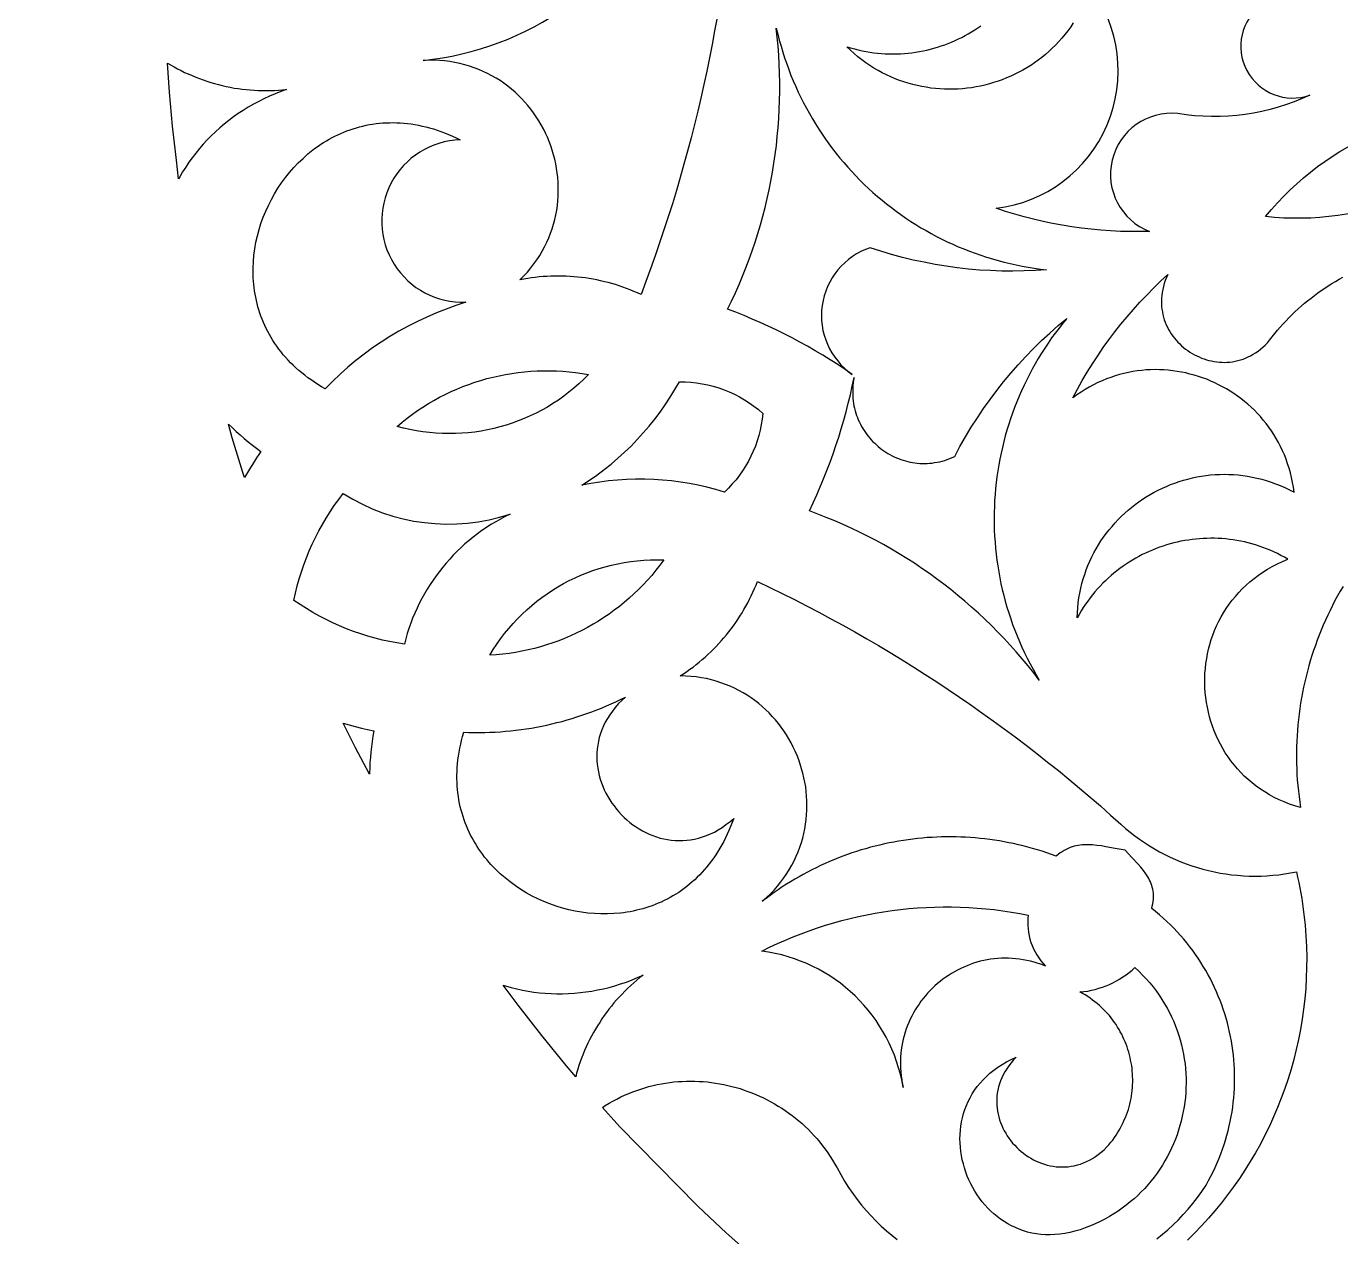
# Model space of a CAD drawing. Extents: x -1903 to -234, y -575 to 545.
# Drawn here: x -1504.9 to -1390.8, y -125.8 to -20.7 of the extents above; entities that cross this region are included whole.
import ezdxf

# ---------------------------------------------------------------- set-up
doc = ezdxf.new("R2010")
doc.units = 0
doc.layers.add('LAYER_1', color=18, linetype='CONTINUOUS')

msp = doc.modelspace()

# ---------------------------------------------------------------- linework, layer by layer
at = {"layer": 'LAYER_1'}
for points in [[(-1342.91, 545.22, 0.414214), (-1902.91, -14.78, 0.414214), (-1342.91, -574.78, 0.414214), (-782.91, -14.78, 0.414214)], [(-1439.66, -21.38), (-1439.53, -21.9), (-1439.38, -22.42), (-1439.23, -22.94), (-1439.07, -23.45), (-1438.89, -23.96), (-1438.71, -24.46), (-1438.52, -24.96), (-1438.32, -25.45), (-1438.11, -25.93), (-1437.89, -26.41), (-1437.66, -26.89), (-1437.42, -27.36), (-1437.18, -27.82), (-1436.92, -28.28), (-1436.66, -28.74), (-1436.39, -29.18), (-1436.11, -29.63), (-1435.82, -30.06), (-1435.53, -30.49), (-1435.22, -30.91), (-1434.91, -31.33), (-1434.59, -31.74), (-1434.27, -32.15), (-1433.93, -32.54), (-1433.59, -32.93), (-1433.24, -33.32), (-1432.89, -33.69), (-1432.53, -34.06), (-1432.16, -34.43), (-1431.78, -34.78), (-1431.4, -35.13), (-1431.01, -35.47), (-1430.61, -35.8), (-1430.21, -36.13), (-1429.8, -36.45), (-1429.39, -36.76), (-1428.97, -37.06), (-1428.54, -37.35), (-1428.11, -37.64), (-1427.67, -37.92), (-1427.23, -38.19), (-1426.78, -38.45), (-1426.33, -38.7), (-1425.87, -38.95), (-1425.41, -39.18), (-1424.94, -39.41), (-1424.46, -39.63), (-1423.99, -39.84), (-1423.5, -40.04), (-1423.02, -40.23), (-1422.52, -40.41), (-1422.03, -40.59), (-1421.53, -40.75), (-1421.02, -40.9), (-1420.52, -41.05), (-1420, -41.18), (-1419.49, -41.31), (-1418.97, -41.42), (-1418.45, -41.53), (-1417.92, -41.62), (-1417.39, -41.71), (-1416.86, -41.78), (-1416.32, -41.84), (-1417.29, -41.91), (-1418.27, -41.95), (-1419.24, -41.97), (-1420.21, -41.96), (-1421.18, -41.92), (-1422.15, -41.87), (-1423.11, -41.78), (-1424.08, -41.67), (-1425.04, -41.54), (-1426, -41.39), (-1426.95, -41.2), (-1427.9, -41), (-1428.84, -40.77), (-1429.78, -40.51), (-1430.71, -40.24), (-1431.64, -39.93, 0.61665), (-1433.19, -50.94, 0.063158), (-1444.02, -45.27, 0.145764), (-1439.79, -20.85)], [(-1397.31, -37.23, -0.255743), (-1375.19, -28.12, -0.255743)], [(-1472.75, -29.07), (-1472.44, -29.09), (-1472.13, -29.11), (-1471.82, -29.14), (-1471.51, -29.18), (-1471.19, -29.23), (-1470.87, -29.29), (-1470.55, -29.36), (-1470.23, -29.43), (-1469.9, -29.52), (-1469.57, -29.61), (-1469.25, -29.72), (-1468.92, -29.83), (-1468.59, -29.96), (-1468.25, -30.09), (-1467.92, -30.24), (-1467.58, -30.39), (-1467.25, -30.56, 1), (-1466.74, -44.67, 0.128453), (-1478.97, -52.19), (-1479.29, -52), (-1479.6, -51.81), (-1479.9, -51.62), (-1480.19, -51.42), (-1480.47, -51.22), (-1480.74, -51.01), (-1481, -50.8), (-1481.26, -50.59), (-1481.5, -50.37), (-1481.74, -50.14), (-1481.97, -49.92), (-1482.19, -49.69), (-1482.4, -49.45), (-1482.61, -49.22), (-1482.8, -48.98), (-1482.99, -48.73), (-1483.17, -48.49), (-1483.34, -48.24), (-1483.51, -47.98), (-1483.66, -47.73), (-1483.81, -47.47), (-1483.95, -47.21), (-1484.08, -46.95), (-1484.21, -46.69), (-1484.33, -46.42), (-1484.44, -46.15), (-1484.54, -45.88), (-1484.63, -45.61), (-1484.72, -45.34), (-1484.8, -45.07), (-1484.88, -44.79), (-1484.94, -44.51), (-1485, -44.24), (-1485.05, -43.96), (-1485.1, -43.68), (-1485.14, -43.4), (-1485.17, -43.12), (-1485.19, -42.83), (-1485.21, -42.55), (-1485.22, -42.27), (-1485.22, -41.99), (-1485.22, -41.71), (-1485.2, -41.14), (-1485.15, -40.58), (-1485.07, -40.02), (-1484.98, -39.46), (-1484.85, -38.91), (-1484.71, -38.36), (-1484.54, -37.82), (-1484.35, -37.29), (-1484.13, -36.76), (-1483.9, -36.25), (-1483.64, -35.74), (-1483.36, -35.25), (-1483.07, -34.76), (-1482.75, -34.29), (-1482.41, -33.84), (-1482.06, -33.39), (-1481.69, -32.97), (-1481.3, -32.56), (-1480.89, -32.17), (-1480.47, -31.79), (-1480.03, -31.44), (-1479.8, -31.27), (-1479.57, -31.11), (-1479.34, -30.95), (-1479.1, -30.8), (-1478.86, -30.65), (-1478.62, -30.51), (-1478.37, -30.37), (-1478.12, -30.24), (-1477.86, -30.12), (-1477.6, -30), (-1477.34, -29.89), (-1477.08, -29.78), (-1476.81, -29.69), (-1476.54, -29.6), (-1476.26, -29.51), (-1475.98, -29.43), (-1475.7, -29.36), (-1475.42, -29.3), (-1475.13, -29.24), (-1474.85, -29.19), (-1474.55, -29.15), (-1474.26, -29.12), (-1473.96, -29.09), (-1473.66, -29.08), (-1473.36, -29.07), (-1473.06, -29.06)], [(-1472.72, -55.45, -0.228229), (-1456.1, -50.95, -0.276488)], [(-1448.2, -51.57, -0.186674), (-1440.97, -54.32), (-1441.03, -54.81), (-1441.1, -55.29), (-1441.2, -55.77), (-1441.31, -56.24), (-1441.45, -56.7), (-1441.61, -57.16), (-1441.79, -57.61), (-1442, -58.04), (-1442.22, -58.47), (-1442.46, -58.89), (-1442.72, -59.3), (-1443, -59.7), (-1443.29, -60.08), (-1443.61, -60.45), (-1443.94, -60.81), (-1444.29, -61.15), (-1445.05, -60.93), (-1445.81, -60.73), (-1446.57, -60.56), (-1447.34, -60.41), (-1448.11, -60.29), (-1448.89, -60.19), (-1449.66, -60.12), (-1450.44, -60.07), (-1451.22, -60.04), (-1452.01, -60.04), (-1452.79, -60.07), (-1453.57, -60.11), (-1454.35, -60.19), (-1455.12, -60.29), (-1455.9, -60.41), (-1456.67, -60.55, 0.126855)], [(-1487.03, -55.56), (-1486.7, -55.88), (-1486.35, -56.18), (-1486, -56.49), (-1485.65, -56.78), (-1485.29, -57.07), (-1484.92, -57.35), (-1484.55, -57.62, 0.018216), (-1485.97, -59.9), (-1486.12, -59.46), (-1487.03, -56.44), (-1487.36, -55.25)], [(-1477.4, -61.29, 0.224974), (-1462.9, -63.06), (-1463.33, -63.28), (-1463.75, -63.5), (-1464.16, -63.73), (-1464.57, -63.98), (-1464.97, -64.24), (-1465.35, -64.5), (-1465.73, -64.78), (-1466.11, -65.06), (-1466.47, -65.36), (-1466.83, -65.66), (-1467.17, -65.98), (-1467.51, -66.3), (-1467.84, -66.63), (-1468.15, -66.98), (-1468.46, -67.33), (-1468.76, -67.68), (-1469.05, -68.05), (-1469.33, -68.42), (-1469.6, -68.8), (-1469.86, -69.19), (-1470.11, -69.59), (-1470.34, -69.99), (-1470.57, -70.4), (-1470.79, -70.82), (-1470.99, -71.24), (-1471.18, -71.67), (-1471.37, -72.1), (-1471.53, -72.55), (-1471.69, -72.99), (-1471.84, -73.44), (-1471.97, -73.9), (-1472.09, -74.36), (-1472.73, -74.26), (-1473.37, -74.14), (-1474, -74.01), (-1474.63, -73.85), (-1475.26, -73.67), (-1475.88, -73.48), (-1476.5, -73.26), (-1477.11, -73.03), (-1477.71, -72.78), (-1478.3, -72.51), (-1478.89, -72.23), (-1479.47, -71.93), (-1480.04, -71.61), (-1480.59, -71.28), (-1481.14, -70.93), (-1481.68, -70.57, -0.118726)]]:
    msp.add_lwpolyline(points, format="xyb", close=True, dxfattribs=at)
for points in [[(-1443.37, -6.94, -0.074077), (-1451.54, -43.99), (-1451.85, -43.85), (-1452.16, -43.72), (-1452.47, -43.59), (-1452.79, -43.47), (-1453.11, -43.35), (-1453.43, -43.25), (-1453.75, -43.14), (-1454.07, -43.05), (-1454.39, -42.96), (-1454.72, -42.88), (-1455.05, -42.8), (-1455.37, -42.73), (-1455.7, -42.67), (-1456.03, -42.61), (-1456.36, -42.56), (-1456.7, -42.52), (-1457.03, -42.48), (-1457.36, -42.45), (-1457.7, -42.43), (-1458.03, -42.41), (-1458.37, -42.4), (-1458.7, -42.39), (-1459.04, -42.4), (-1459.37, -42.41), (-1459.71, -42.42), (-1460.05, -42.44), (-1460.38, -42.47), (-1460.72, -42.51), (-1461.05, -42.55), (-1461.38, -42.6), (-1461.72, -42.65), (-1462.05, -42.72), (-1461.72, -42.38), (-1461.41, -42.04), (-1461.11, -41.69), (-1460.84, -41.33), (-1460.58, -40.97), (-1460.34, -40.6), (-1460.12, -40.22), (-1459.91, -39.84), (-1459.72, -39.46), (-1459.55, -39.07), (-1459.39, -38.68), (-1459.26, -38.29), (-1459.13, -37.89), (-1459.03, -37.49), (-1458.94, -37.08), (-1458.86, -36.68), (-1458.8, -36.27), (-1458.76, -35.87), (-1458.73, -35.46), (-1458.72, -35.06), (-1458.72, -34.65), (-1458.73, -34.24), (-1458.77, -33.84), (-1458.81, -33.44), (-1458.87, -33.04), (-1458.94, -32.64), (-1459.03, -32.25), (-1459.13, -31.86), (-1459.25, -31.47), (-1459.38, -31.09), (-1459.52, -30.71), (-1459.67, -30.34), (-1459.84, -29.97), (-1460.02, -29.61), (-1460.21, -29.25), (-1460.42, -28.91), (-1460.64, -28.57), (-1460.87, -28.23), (-1461.11, -27.91), (-1461.36, -27.59), (-1461.62, -27.28), (-1461.9, -26.99), (-1462.18, -26.7), (-1462.48, -26.42), (-1462.79, -26.15), (-1463.11, -25.9), (-1463.44, -25.65), (-1463.78, -25.42), (-1464.13, -25.2), (-1464.49, -24.99), (-1464.86, -24.8), (-1465.24, -24.62), (-1465.62, -24.45), (-1466.02, -24.3), (-1466.43, -24.16), (-1466.84, -24.04), (-1467.27, -23.93), (-1467.7, -23.84), (-1468.14, -23.77), (-1468.59, -23.71), (-1469.05, -23.68), (-1469.51, -23.65), (-1469.99, -23.65), (-1470.47, -23.67, 0.260478), (-1449.33, -8.83)], [(-1397.63, -18.81, 0.862472), (-1393.45, -26.67, -0.153049), (-1404.93, -28.28, 0.87466), (-1407.37, -38.52, -0.089383), (-1420.71, -36.51, 0.578149), (-1412.53, -17.3)]]:
    msp.add_lwpolyline(points, format="xyb", dxfattribs=at)
for points in [[(-1414, -20.41), (-1414.23, -20.75), (-1414.48, -21.09), (-1414.73, -21.41), (-1414.99, -21.73), (-1415.26, -22.03), (-1415.54, -22.33), (-1415.83, -22.61), (-1416.12, -22.89), (-1416.42, -23.15), (-1416.73, -23.4), (-1417.05, -23.64), (-1417.37, -23.88), (-1417.7, -24.1), (-1418.04, -24.31), (-1418.38, -24.51), (-1418.73, -24.69), (-1419.08, -24.87), (-1419.44, -25.04), (-1419.8, -25.19), (-1420.17, -25.34), (-1420.54, -25.47), (-1420.92, -25.59), (-1421.29, -25.7), (-1421.67, -25.8), (-1422.06, -25.89), (-1422.44, -25.96), (-1422.83, -26.03), (-1423.22, -26.08), (-1423.61, -26.12), (-1424.01, -26.15), (-1424.4, -26.16), (-1424.8, -26.17), (-1425.19, -26.16), (-1425.59, -26.14), (-1425.98, -26.11), (-1426.38, -26.06), (-1426.77, -26), (-1427.16, -25.93), (-1427.55, -25.85), (-1427.94, -25.76), (-1428.33, -25.65), (-1428.71, -25.53), (-1429.09, -25.4), (-1429.47, -25.25), (-1429.85, -25.09), (-1430.22, -24.92), (-1430.59, -24.74), (-1430.95, -24.54), (-1431.31, -24.33), (-1431.67, -24.1), (-1432.01, -23.86), (-1432.36, -23.61), (-1432.7, -23.35), (-1433.03, -23.07), (-1433.35, -22.78), (-1433.67, -22.47), (-1433.34, -22.57), (-1433, -22.66), (-1432.67, -22.75), (-1432.33, -22.82), (-1432, -22.88), (-1431.66, -22.94), (-1431.33, -22.99), (-1430.99, -23.03), (-1430.66, -23.05), (-1430.33, -23.08), (-1429.99, -23.09), (-1429.66, -23.09), (-1429.33, -23.09), (-1429, -23.08), (-1428.67, -23.05), (-1428.34, -23.03), (-1428.02, -22.99), (-1427.69, -22.94), (-1427.37, -22.89), (-1427.05, -22.83), (-1426.73, -22.76), (-1426.41, -22.68), (-1426.1, -22.6), (-1425.79, -22.51), (-1425.48, -22.41), (-1425.17, -22.3), (-1424.87, -22.19), (-1424.57, -22.07), (-1424.27, -21.94), (-1423.98, -21.8), (-1423.69, -21.66), (-1423.4, -21.51), (-1423.12, -21.35), (-1422.84, -21.19), (-1422.56, -21.02), (-1422.29, -20.84), (-1422.03, -20.66)], [(-1390.58, -69.35), (-1390.82, -69.76), (-1391.05, -70.17), (-1391.28, -70.58), (-1391.49, -71), (-1391.7, -71.43), (-1391.91, -71.85), (-1392.1, -72.28), (-1392.29, -72.71), (-1392.48, -73.15), (-1392.65, -73.58), (-1392.82, -74.02), (-1392.98, -74.47), (-1393.13, -74.91), (-1393.28, -75.36), (-1393.42, -75.81), (-1393.55, -76.26), (-1393.67, -76.72), (-1393.79, -77.18), (-1393.9, -77.63), (-1394, -78.1), (-1394.09, -78.56), (-1394.18, -79.02), (-1394.26, -79.49), (-1394.33, -79.96), (-1394.39, -80.43), (-1394.45, -80.9), (-1394.5, -81.37), (-1394.54, -81.85), (-1394.57, -82.32), (-1394.6, -82.8), (-1394.61, -83.27), (-1394.62, -83.75), (-1394.62, -84.23), (-1394.62, -84.71), (-1394.6, -85.19), (-1394.58, -85.67), (-1394.55, -86.15), (-1394.51, -86.63), (-1394.46, -87.12), (-1394.4, -87.6), (-1394.34, -88.08), (-1394.27, -88.56), (-1394.75, -88.41), (-1395.23, -88.25), (-1395.68, -88.07), (-1396.13, -87.88), (-1396.55, -87.67), (-1396.97, -87.44), (-1397.37, -87.2), (-1397.75, -86.95), (-1398.12, -86.69), (-1398.48, -86.41), (-1398.82, -86.12), (-1399.15, -85.82), (-1399.46, -85.51), (-1399.75, -85.18), (-1400.04, -84.85), (-1400.31, -84.51), (-1400.56, -84.16), (-1400.8, -83.8), (-1401.02, -83.43), (-1401.23, -83.06), (-1401.42, -82.67), (-1401.6, -82.29), (-1401.77, -81.89), (-1401.92, -81.49), (-1402.05, -81.09), (-1402.17, -80.68), (-1402.27, -80.27), (-1402.36, -79.85), (-1402.44, -79.43), (-1402.5, -79.01), (-1402.54, -78.59), (-1402.57, -78.17), (-1402.58, -77.74), (-1402.58, -77.32), (-1402.57, -76.89), (-1402.53, -76.47), (-1402.49, -76.05), (-1402.42, -75.62), (-1402.35, -75.21), (-1402.25, -74.79), (-1402.15, -74.38), (-1402.02, -73.97), (-1401.88, -73.57), (-1401.73, -73.17), (-1401.56, -72.77), (-1401.37, -72.38), (-1401.17, -72), (-1400.96, -71.63), (-1400.72, -71.26), (-1400.48, -70.9), (-1400.21, -70.55), (-1399.93, -70.21), (-1399.64, -69.87), (-1399.33, -69.55), (-1399, -69.24), (-1398.66, -68.94), (-1398.3, -68.65), (-1397.93, -68.37), (-1397.54, -68.11), (-1397.14, -67.85), (-1396.72, -67.62), (-1396.28, -67.39), (-1395.83, -67.18), (-1395.36, -66.99), (-1395.66, -66.81), (-1395.97, -66.65), (-1396.28, -66.49), (-1396.59, -66.35), (-1396.9, -66.21), (-1397.22, -66.08), (-1397.53, -65.96), (-1397.85, -65.85), (-1398.17, -65.75), (-1398.49, -65.65), (-1398.81, -65.57), (-1399.14, -65.49), (-1399.46, -65.42), (-1399.79, -65.36), (-1400.11, -65.31), (-1400.44, -65.27), (-1400.77, -65.23), (-1401.09, -65.2), (-1401.42, -65.18), (-1401.74, -65.17), (-1402.07, -65.17), (-1402.4, -65.18), (-1402.72, -65.19), (-1403.05, -65.21), (-1403.37, -65.24), (-1403.69, -65.27), (-1404.01, -65.32), (-1404.33, -65.37), (-1404.65, -65.43), (-1404.97, -65.5), (-1405.28, -65.57), (-1405.59, -65.66), (-1405.9, -65.75), (-1406.21, -65.85), (-1406.52, -65.95), (-1406.82, -66.06), (-1407.12, -66.19), (-1407.42, -66.31), (-1407.72, -66.45), (-1408.01, -66.59), (-1408.3, -66.74), (-1408.58, -66.9), (-1408.86, -67.06), (-1409.14, -67.23), (-1409.41, -67.41), (-1409.68, -67.6), (-1409.95, -67.79), (-1410.21, -67.99), (-1410.47, -68.19), (-1410.72, -68.4), (-1410.96, -68.62), (-1411.21, -68.85), (-1411.44, -69.08), (-1411.68, -69.32), (-1411.9, -69.57), (-1412.12, -69.82), (-1412.34, -70.08), (-1412.55, -70.35), (-1412.75, -70.62), (-1412.95, -70.9), (-1413.14, -71.19), (-1413.32, -71.48), (-1413.5, -71.78), (-1413.67, -72.08), (-1413.65, -71.64), (-1413.62, -71.2), (-1413.57, -70.77), (-1413.51, -70.34), (-1413.44, -69.93), (-1413.35, -69.51), (-1413.25, -69.1), (-1413.14, -68.7), (-1413.01, -68.31), (-1412.88, -67.92), (-1412.73, -67.54), (-1412.57, -67.16), (-1412.39, -66.79), (-1412.21, -66.43), (-1412.02, -66.08), (-1411.81, -65.74), (-1411.6, -65.4), (-1411.37, -65.07), (-1411.14, -64.75), (-1410.89, -64.43), (-1410.64, -64.13), (-1410.38, -63.83), (-1410.1, -63.54), (-1409.82, -63.26), (-1409.54, -62.99), (-1409.24, -62.73), (-1408.94, -62.48), (-1408.63, -62.24), (-1408.31, -62), (-1407.99, -61.78), (-1407.66, -61.57), (-1407.32, -61.36), (-1406.98, -61.17), (-1406.63, -60.99), (-1406.27, -60.82), (-1405.91, -60.66), (-1405.55, -60.5), (-1405.18, -60.37), (-1404.81, -60.24), (-1404.43, -60.12), (-1404.05, -60.02), (-1403.66, -59.92), (-1403.27, -59.84), (-1402.88, -59.77), (-1402.49, -59.72), (-1402.09, -59.67), (-1401.69, -59.64), (-1401.29, -59.62), (-1400.89, -59.61), (-1400.49, -59.62), (-1400.08, -59.64), (-1399.68, -59.67), (-1399.27, -59.72), (-1398.86, -59.78), (-1398.46, -59.85), (-1398.05, -59.94), (-1397.64, -60.04), (-1397.24, -60.16), (-1396.83, -60.29), (-1396.43, -60.43), (-1396.03, -60.59), (-1395.63, -60.76), (-1395.23, -60.95), (-1394.83, -61.16), (-1394.89, -60.73), (-1394.97, -60.31), (-1395.05, -59.89), (-1395.15, -59.49), (-1395.26, -59.09), (-1395.39, -58.69), (-1395.52, -58.31), (-1395.67, -57.93), (-1395.83, -57.56), (-1396, -57.2), (-1396.19, -56.84), (-1396.38, -56.5), (-1396.58, -56.16), (-1396.8, -55.83), (-1397.02, -55.51), (-1397.26, -55.2), (-1397.5, -54.9), (-1397.75, -54.6), (-1398.01, -54.32), (-1398.28, -54.04), (-1398.56, -53.78), (-1398.85, -53.52), (-1399.14, -53.28), (-1399.44, -53.04), (-1399.75, -52.81), (-1400.06, -52.59), (-1400.38, -52.39), (-1400.71, -52.19), (-1401.04, -52), (-1401.38, -51.83), (-1401.72, -51.66), (-1402.07, -51.51), (-1402.42, -51.36), (-1402.78, -51.23), (-1403.14, -51.11), (-1403.5, -51), (-1403.87, -50.9), (-1404.24, -50.81), (-1404.62, -50.73), (-1404.99, -50.67), (-1405.37, -50.61), (-1405.75, -50.57), (-1406.13, -50.55), (-1406.52, -50.53), (-1406.9, -50.52), (-1407.29, -50.53), (-1407.68, -50.55), (-1408.06, -50.59), (-1408.45, -50.63), (-1408.83, -50.69), (-1409.22, -50.77), (-1409.6, -50.85), (-1409.99, -50.95), (-1410.37, -51.06), (-1410.75, -51.19), (-1411.13, -51.33), (-1411.5, -51.48), (-1411.88, -51.65), (-1412.25, -51.83), (-1412.61, -52.03), (-1412.97, -52.24), (-1413.33, -52.47), (-1413.69, -52.71), (-1414.04, -52.96), (-1413.64, -52.21), (-1413.22, -51.47), (-1412.79, -50.74), (-1412.34, -50.02), (-1411.88, -49.31), (-1411.4, -48.61), (-1410.91, -47.92), (-1410.4, -47.25), (-1409.87, -46.58), (-1409.33, -45.93), (-1408.78, -45.29), (-1408.21, -44.66), (-1407.63, -44.04), (-1407.04, -43.44), (-1406.43, -42.85), (-1405.8, -42.27), (-1405.92, -42.53), (-1406.02, -42.79), (-1406.11, -43.05), (-1406.18, -43.31), (-1406.24, -43.56), (-1406.29, -43.82), (-1406.32, -44.07), (-1406.34, -44.32), (-1406.35, -44.56), (-1406.35, -44.8), (-1406.33, -45.04), (-1406.31, -45.28), (-1406.27, -45.51), (-1406.22, -45.74), (-1406.16, -45.97), (-1406.1, -46.19), (-1406.02, -46.4), (-1405.93, -46.62), (-1405.83, -46.82), (-1405.73, -47.03), (-1405.61, -47.22), (-1405.49, -47.41), (-1405.36, -47.6), (-1405.22, -47.78), (-1405.07, -47.96), (-1404.92, -48.12), (-1404.76, -48.29), (-1404.6, -48.44), (-1404.42, -48.59), (-1404.25, -48.73), (-1404.06, -48.87), (-1403.87, -48.99), (-1403.68, -49.11), (-1403.48, -49.22), (-1403.28, -49.33), (-1403.07, -49.42), (-1402.86, -49.51), (-1402.65, -49.59), (-1402.43, -49.66), (-1402.22, -49.72), (-1401.99, -49.77), (-1401.77, -49.81), (-1401.55, -49.85), (-1401.32, -49.87), (-1401.09, -49.88), (-1400.86, -49.89), (-1400.63, -49.88), (-1400.4, -49.86), (-1400.17, -49.83), (-1399.95, -49.79), (-1399.72, -49.74), (-1399.49, -49.68), (-1399.26, -49.61), (-1399.04, -49.52), (-1398.82, -49.42), (-1398.6, -49.31), (-1398.38, -49.19), (-1398.17, -49.06), (-1397.95, -48.91), (-1397.75, -48.75), (-1397.54, -48.58), (-1397.34, -48.39), (-1397.15, -48.19), (-1396.96, -47.97), (-1396.73, -47.68), (-1396.5, -47.39), (-1396.27, -47.1), (-1396.03, -46.82), (-1395.78, -46.55), (-1395.53, -46.28), (-1395.28, -46.01), (-1395.02, -45.75), (-1394.75, -45.5), (-1394.48, -45.25), (-1394.21, -45), (-1393.93, -44.76), (-1393.65, -44.53), (-1393.36, -44.3), (-1393.07, -44.08), (-1392.78, -43.86), (-1392.48, -43.65), (-1392.17, -43.44), (-1391.87, -43.24), (-1391.56, -43.04), (-1391.24, -42.86), (-1390.92, -42.67), (-1390.6, -42.49)], [(-1406.74, -126.01), (-1406.26, -125.62), (-1405.79, -125.22), (-1405.33, -124.8), (-1404.88, -124.36), (-1404.45, -123.91), (-1404.03, -123.43), (-1403.61, -122.94), (-1403.22, -122.42), (-1402.83, -121.89), (-1402.46, -121.34), (-1402.25, -120.96), (-1402.05, -120.58), (-1401.86, -120.19), (-1401.68, -119.81), (-1401.5, -119.41), (-1401.34, -119.02), (-1401.19, -118.63), (-1401.04, -118.23), (-1400.91, -117.83), (-1400.78, -117.43), (-1400.66, -117.02), (-1400.56, -116.62), (-1400.46, -116.21), (-1400.37, -115.81), (-1400.29, -115.4), (-1400.22, -114.99), (-1400.16, -114.58), (-1400.11, -114.17), (-1400.07, -113.76), (-1400.04, -113.35), (-1400.01, -112.94), (-1400, -112.52), (-1399.99, -112.11), (-1400, -111.7), (-1400.01, -111.29), (-1400.03, -110.88), (-1400.06, -110.48), (-1400.1, -110.07), (-1400.15, -109.66), (-1400.21, -109.26), (-1400.27, -108.85), (-1400.35, -108.45), (-1400.43, -108.05), (-1400.52, -107.65), (-1400.62, -107.25), (-1400.73, -106.86), (-1400.85, -106.47), (-1400.98, -106.08), (-1401.11, -105.69), (-1401.25, -105.31), (-1401.41, -104.93), (-1401.57, -104.55), (-1401.74, -104.17), (-1401.91, -103.8), (-1402.1, -103.43), (-1402.29, -103.07), (-1402.5, -102.71), (-1402.71, -102.35), (-1402.93, -102), (-1403.15, -101.65), (-1403.39, -101.31), (-1403.63, -100.97), (-1403.89, -100.64), (-1404.15, -100.31), (-1404.41, -99.98), (-1404.69, -99.66), (-1404.97, -99.35), (-1405.27, -99.04), (-1405.57, -98.74), (-1405.87, -98.44), (-1406.19, -98.15), (-1406.51, -97.87), (-1406.85, -97.59), (-1407.19, -97.32), (-1407.14, -97.11), (-1407.1, -96.91), (-1407.07, -96.71), (-1407.05, -96.52), (-1407.04, -96.34), (-1407.04, -96.16), (-1407.05, -95.98), (-1407.07, -95.81), (-1407.1, -95.65), (-1407.14, -95.48), (-1407.19, -95.33), (-1407.24, -95.17), (-1407.3, -95.02), (-1407.37, -94.87), (-1407.44, -94.73), (-1407.52, -94.58), (-1407.71, -94.3), (-1407.91, -94.02), (-1408.14, -93.74), (-1408.38, -93.46), (-1408.91, -92.88), (-1409.49, -92.27), (-1410.36, -92.11), (-1411.17, -91.96), (-1411.56, -91.89), (-1411.95, -91.84), (-1412.32, -91.8), (-1412.69, -91.78), (-1413.05, -91.78), (-1413.23, -91.8), (-1413.4, -91.82), (-1413.58, -91.84), (-1413.75, -91.88), (-1413.93, -91.92), (-1414.1, -91.97), (-1414.28, -92.03), (-1414.45, -92.11), (-1414.62, -92.19), (-1414.8, -92.28), (-1414.97, -92.39), (-1415.14, -92.5), (-1415.32, -92.63), (-1415.49, -92.77), (-1415.89, -92.62), (-1416.3, -92.48), (-1416.71, -92.35), (-1417.12, -92.22), (-1417.53, -92.1), (-1417.94, -91.99), (-1418.35, -91.88), (-1418.76, -91.78), (-1419.18, -91.69), (-1419.59, -91.61), (-1420.01, -91.53), (-1420.42, -91.45), (-1420.84, -91.39), (-1421.26, -91.33), (-1421.67, -91.28), (-1422.09, -91.23), (-1422.51, -91.19), (-1422.93, -91.16), (-1423.35, -91.14), (-1423.77, -91.12), (-1424.18, -91.11), (-1424.6, -91.1), (-1425.02, -91.1), (-1425.44, -91.11), (-1425.86, -91.13), (-1426.27, -91.15), (-1426.69, -91.17), (-1427.11, -91.21), (-1427.52, -91.25), (-1427.94, -91.3), (-1428.35, -91.35), (-1428.76, -91.41), (-1429.17, -91.48), (-1429.58, -91.55), (-1429.99, -91.63), (-1430.4, -91.72), (-1430.81, -91.81), (-1431.21, -91.91), (-1431.62, -92.01), (-1432.02, -92.13), (-1432.42, -92.24), (-1432.82, -92.37), (-1433.22, -92.5), (-1433.61, -92.64), (-1434.01, -92.78), (-1434.4, -92.93), (-1434.79, -93.09), (-1435.18, -93.25), (-1435.56, -93.42), (-1435.94, -93.6), (-1436.32, -93.78), (-1436.7, -93.96), (-1437.08, -94.16), (-1437.45, -94.36), (-1437.82, -94.57), (-1438.19, -94.78), (-1438.55, -95), (-1438.91, -95.22), (-1439.27, -95.45), (-1439.62, -95.69), (-1439.98, -95.94), (-1440.32, -96.19), (-1440.67, -96.44), (-1441.01, -96.7), (-1440.65, -96.38), (-1440.31, -96.05), (-1439.99, -95.72), (-1439.69, -95.37), (-1439.4, -95.02), (-1439.14, -94.66), (-1438.89, -94.29), (-1438.65, -93.92), (-1438.44, -93.55), (-1438.24, -93.17), (-1438.06, -92.78), (-1437.89, -92.39), (-1437.75, -92), (-1437.61, -91.6), (-1437.5, -91.2), (-1437.4, -90.8), (-1437.31, -90.4), (-1437.25, -90), (-1437.19, -89.59), (-1437.16, -89.18), (-1437.13, -88.78), (-1437.13, -88.37), (-1437.13, -87.96), (-1437.16, -87.56), (-1437.19, -87.16), (-1437.24, -86.75), (-1437.31, -86.36), (-1437.39, -85.96), (-1437.48, -85.57), (-1437.59, -85.18), (-1437.71, -84.79), (-1437.84, -84.41), (-1437.99, -84.03), (-1438.15, -83.66), (-1438.32, -83.3), (-1438.5, -82.94), (-1438.7, -82.59), (-1438.91, -82.24), (-1439.13, -81.9), (-1439.37, -81.57), (-1439.61, -81.25), (-1439.87, -80.94), (-1440.14, -80.64), (-1440.42, -80.34), (-1440.71, -80.06), (-1441.01, -79.78), (-1441.32, -79.52), (-1441.65, -79.27), (-1441.98, -79.03), (-1442.32, -78.8), (-1442.68, -78.58), (-1443.04, -78.38), (-1443.42, -78.19), (-1443.8, -78.02), (-1444.19, -77.86), (-1444.6, -77.71), (-1445.01, -77.58), (-1445.43, -77.46), (-1445.86, -77.36), (-1446.29, -77.28), (-1446.74, -77.21), (-1447.19, -77.17), (-1447.66, -77.13), (-1448.13, -77.12), (-1447.84, -76.93), (-1447.57, -76.74), (-1447.29, -76.55), (-1447.02, -76.35), (-1446.75, -76.14), (-1446.49, -75.93), (-1446.23, -75.71), (-1445.98, -75.49), (-1445.73, -75.26), (-1445.49, -75.03), (-1445.25, -74.8), (-1445.02, -74.56), (-1444.79, -74.31), (-1444.56, -74.06), (-1444.34, -73.81), (-1444.13, -73.55), (-1443.92, -73.29), (-1443.71, -73.03), (-1443.51, -72.76), (-1443.32, -72.48), (-1443.13, -72.21), (-1442.95, -71.92), (-1442.77, -71.64), (-1442.6, -71.35), (-1442.43, -71.06), (-1442.27, -70.76), (-1442.12, -70.46), (-1441.97, -70.16), (-1441.82, -69.85), (-1441.68, -69.54), (-1441.55, -69.23), (-1441.43, -68.92), (-1440.35, -69.43), (-1439.28, -69.96), (-1438.22, -70.49), (-1437.16, -71.03), (-1436.1, -71.59), (-1435.05, -72.15), (-1434.01, -72.72), (-1432.97, -73.3), (-1431.94, -73.89), (-1430.91, -74.49), (-1429.89, -75.1), (-1428.87, -75.72), (-1427.86, -76.35), (-1426.86, -76.99), (-1425.86, -77.64), (-1424.87, -78.29), (-1423.88, -78.96), (-1422.9, -79.63), (-1421.93, -80.32), (-1420.96, -81.01), (-1420, -81.71), (-1419.05, -82.42), (-1418.1, -83.14), (-1417.16, -83.87), (-1416.23, -84.6), (-1415.3, -85.35), (-1414.38, -86.1), (-1413.46, -86.87), (-1412.55, -87.64), (-1411.65, -88.42), (-1410.76, -89.21), (-1409.87, -90.01), (-1409.86, -90.01), (-1409.47, -90.36), (-1409.07, -90.69), (-1408.66, -91.01), (-1408.24, -91.31), (-1407.82, -91.6), (-1407.39, -91.88), (-1406.95, -92.15), (-1406.51, -92.4), (-1406.05, -92.63), (-1405.6, -92.86), (-1405.13, -93.07), (-1404.66, -93.26), (-1404.19, -93.45), (-1403.71, -93.61), (-1403.23, -93.77), (-1402.74, -93.91), (-1402.25, -94.03), (-1401.75, -94.14), (-1401.25, -94.24), (-1400.75, -94.32), (-1400.25, -94.39), (-1399.74, -94.44), (-1399.23, -94.48), (-1398.72, -94.5), (-1398.21, -94.51), (-1397.7, -94.5), (-1397.19, -94.48), (-1396.68, -94.44), (-1396.16, -94.39), (-1395.65, -94.32), (-1395.14, -94.23), (-1394.63, -94.13), (-1394.52, -94.6), (-1394.42, -95.06), (-1394.33, -95.53), (-1394.25, -95.99), (-1394.17, -96.46), (-1394.1, -96.92), (-1393.97, -97.85), (-1393.87, -98.78), (-1393.8, -99.7), (-1393.76, -100.62), (-1393.73, -101.54), (-1393.74, -102.45), (-1393.77, -103.36), (-1393.82, -104.26), (-1393.9, -105.16), (-1394, -106.06), (-1394.12, -106.94), (-1394.27, -107.83), (-1394.44, -108.7), (-1394.64, -109.57), (-1394.85, -110.43), (-1395.09, -111.28), (-1395.35, -112.13), (-1395.63, -112.97), (-1395.94, -113.79), (-1396.26, -114.61), (-1396.61, -115.42), (-1396.97, -116.22), (-1397.36, -117.01), (-1397.76, -117.79), (-1398.19, -118.55), (-1398.64, -119.31), (-1399.1, -120.05), (-1399.58, -120.78), (-1400.08, -121.5), (-1400.6, -122.2), (-1401.14, -122.89), (-1401.7, -123.57), (-1402.27, -124.23), (-1402.86, -124.88), (-1403.47, -125.52), (-1404.09, -126.13)], [(-1441.63, -127.73), (-1444.14, -125.5), (-1446.59, -123.2), (-1446.67, -123.12), (-1453.37, -116.28), (-1453.63, -116), (-1454.89, -114.6), (-1454.64, -114.44), (-1454.31, -114.24), (-1453.98, -114.05), (-1453.64, -113.87), (-1453.3, -113.69), (-1452.96, -113.54), (-1452.61, -113.39), (-1452.26, -113.25), (-1451.91, -113.12), (-1451.56, -113), (-1451.21, -112.89), (-1450.85, -112.79), (-1450.49, -112.7), (-1450.13, -112.62), (-1449.77, -112.55), (-1449.41, -112.48), (-1449.05, -112.43), (-1448.68, -112.39), (-1448.32, -112.36), (-1447.96, -112.34), (-1447.59, -112.32), (-1447.23, -112.32), (-1446.87, -112.32), (-1446.5, -112.34), (-1446.14, -112.36), (-1445.78, -112.39), (-1445.42, -112.43), (-1445.06, -112.49), (-1444.7, -112.54), (-1444.34, -112.61), (-1443.99, -112.69), (-1443.64, -112.78), (-1443.28, -112.87), (-1442.94, -112.97), (-1442.59, -113.09), (-1442.25, -113.21), (-1441.91, -113.34), (-1441.57, -113.47), (-1441.24, -113.62), (-1440.91, -113.78), (-1440.58, -113.94), (-1440.26, -114.11), (-1439.94, -114.29), (-1439.62, -114.48), (-1439.31, -114.67), (-1439.01, -114.88), (-1438.71, -115.09), (-1438.41, -115.31), (-1438.12, -115.53), (-1437.83, -115.77), (-1437.55, -116.01), (-1437.28, -116.26), (-1437.01, -116.52), (-1436.75, -116.79), (-1436.49, -117.06), (-1436.25, -117.34), (-1436, -117.63), (-1435.77, -117.93), (-1435.54, -118.23), (-1435.32, -118.54), (-1435.1, -118.86), (-1434.9, -119.19), (-1434.7, -119.52), (-1434.51, -119.86), (-1434.19, -120.44), (-1433.86, -121), (-1433.51, -121.55), (-1433.14, -122.08), (-1432.77, -122.59), (-1432.38, -123.09), (-1431.97, -123.57), (-1431.55, -124.03), (-1431.12, -124.47), (-1430.68, -124.9), (-1430.23, -125.31), (-1429.76, -125.7), (-1429.29, -126.07)]]:
    msp.add_lwpolyline(points, dxfattribs=at)
for points in [[(-1492.4, -24.05), (-1492.09, -24.22), (-1491.79, -24.39), (-1491.48, -24.55), (-1491.17, -24.7), (-1490.85, -24.84), (-1490.53, -24.98), (-1490.21, -25.12), (-1489.89, -25.24), (-1489.56, -25.36), (-1489.23, -25.47), (-1488.9, -25.58), (-1488.57, -25.67), (-1488.23, -25.76), (-1487.9, -25.85), (-1487.56, -25.92), (-1487.21, -25.99), (-1486.87, -26.06), (-1486.53, -26.11), (-1486.18, -26.16), (-1485.83, -26.2), (-1485.49, -26.23), (-1485.14, -26.26), (-1484.79, -26.27), (-1484.44, -26.29), (-1484.09, -26.29), (-1483.73, -26.29), (-1483.38, -26.27), (-1483.03, -26.25), (-1482.68, -26.23), (-1482.32, -26.19), (-1482.82, -26.37), (-1483.32, -26.56), (-1483.8, -26.77), (-1484.28, -26.99), (-1484.74, -27.22), (-1485.2, -27.47), (-1485.65, -27.73), (-1486.08, -28), (-1486.51, -28.28), (-1486.93, -28.57), (-1487.34, -28.88), (-1487.73, -29.2), (-1488.12, -29.53), (-1488.5, -29.86), (-1488.86, -30.21), (-1489.21, -30.57), (-1489.56, -30.94), (-1489.89, -31.32), (-1490.2, -31.71), (-1490.51, -32.11), (-1490.8, -32.51), (-1491.08, -32.93), (-1491.35, -33.35), (-1491.6, -33.78), (-1491.69, -33.94), (-1491.89, -32.34), (-1492.21, -29.37), (-1492.47, -26.42), (-1492.65, -23.9)], [(-1414.91, -46.49), (-1415.24, -46.91), (-1415.57, -47.34), (-1415.88, -47.77), (-1416.18, -48.21), (-1416.48, -48.65), (-1416.76, -49.1), (-1417.04, -49.55), (-1417.31, -50.01), (-1417.56, -50.47), (-1417.81, -50.93), (-1418.05, -51.4), (-1418.28, -51.87), (-1418.5, -52.35), (-1418.71, -52.83), (-1418.91, -53.31), (-1419.1, -53.8), (-1419.28, -54.29), (-1419.45, -54.78), (-1419.61, -55.27), (-1419.76, -55.77), (-1419.91, -56.27), (-1420.04, -56.77), (-1420.16, -57.27), (-1420.27, -57.78), (-1420.38, -58.29), (-1420.47, -58.8), (-1420.56, -59.31), (-1420.63, -59.82), (-1420.69, -60.33), (-1420.75, -60.85), (-1420.79, -61.36), (-1420.83, -61.88), (-1420.85, -62.4), (-1420.87, -62.92), (-1420.88, -63.43), (-1420.87, -63.95), (-1420.86, -64.47), (-1420.83, -64.99), (-1420.8, -65.51), (-1420.75, -66.02), (-1420.7, -66.54), (-1420.64, -67.06), (-1420.56, -67.57), (-1420.48, -68.09), (-1420.38, -68.6), (-1420.28, -69.11), (-1420.17, -69.63), (-1420.04, -70.13), (-1419.91, -70.64), (-1419.76, -71.15), (-1419.61, -71.65), (-1419.44, -72.15), (-1419.27, -72.65), (-1419.08, -73.15), (-1418.89, -73.64), (-1418.68, -74.14), (-1418.47, -74.62), (-1418.24, -75.11), (-1418.01, -75.59), (-1417.76, -76.07), (-1417.5, -76.55), (-1417.24, -77.02), (-1416.96, -77.49), (-1417.44, -76.86), (-1417.93, -76.24), (-1418.44, -75.64), (-1418.95, -75.04), (-1419.48, -74.45), (-1420.01, -73.87), (-1420.55, -73.31), (-1421.11, -72.75), (-1421.67, -72.2), (-1422.24, -71.67), (-1422.83, -71.14), (-1423.42, -70.63), (-1424.02, -70.13), (-1424.63, -69.63), (-1425.24, -69.15), (-1425.87, -68.68), (-1426.5, -68.22), (-1427.15, -67.78), (-1427.8, -67.34), (-1428.46, -66.92), (-1429.12, -66.51), (-1429.8, -66.11), (-1430.48, -65.72), (-1431.17, -65.34), (-1431.86, -64.98), (-1432.57, -64.63), (-1433.28, -64.29), (-1433.99, -63.97), (-1434.72, -63.65), (-1435.45, -63.35), (-1436.18, -63.06), (-1436.92, -62.79), (-1436.59, -62.1), (-1436.28, -61.4), (-1435.97, -60.7), (-1435.68, -59.99), (-1435.39, -59.28), (-1435.12, -58.56), (-1434.86, -57.84), (-1434.61, -57.12), (-1434.37, -56.39), (-1434.15, -55.66), (-1433.93, -54.92), (-1433.73, -54.18), (-1433.54, -53.44), (-1433.36, -52.7), (-1433.19, -51.95), (-1433.03, -51.2), (-1433.08, -51.43), (-1433.11, -51.67), (-1433.14, -51.9), (-1433.15, -52.13), (-1433.16, -52.35), (-1433.16, -52.58), (-1433.16, -52.8), (-1433.14, -53.02), (-1433.12, -53.24), (-1433.09, -53.46), (-1433.05, -53.67), (-1433, -53.88), (-1432.95, -54.09), (-1432.89, -54.29), (-1432.82, -54.49), (-1432.75, -54.69), (-1432.67, -54.89), (-1432.58, -55.08), (-1432.49, -55.27), (-1432.39, -55.45), (-1432.28, -55.63), (-1432.17, -55.81), (-1432.06, -55.98), (-1431.94, -56.15), (-1431.81, -56.31), (-1431.68, -56.47), (-1431.54, -56.63), (-1431.4, -56.78), (-1431.25, -56.92), (-1431.1, -57.06), (-1430.94, -57.2), (-1430.78, -57.33), (-1430.62, -57.45), (-1430.45, -57.57), (-1430.28, -57.69), (-1430.1, -57.8), (-1429.92, -57.9), (-1429.74, -58), (-1429.55, -58.09), (-1429.36, -58.17), (-1429.17, -58.25), (-1428.98, -58.32), (-1428.78, -58.39), (-1428.58, -58.45), (-1428.38, -58.5), (-1428.17, -58.55), (-1427.96, -58.58), (-1427.76, -58.62), (-1427.55, -58.64), (-1427.33, -58.66), (-1427.12, -58.67), (-1426.91, -58.67), (-1426.69, -58.66), (-1426.48, -58.65), (-1426.26, -58.63), (-1426.04, -58.6), (-1425.82, -58.56), (-1425.6, -58.52), (-1425.39, -58.46), (-1425.17, -58.4), (-1424.95, -58.33), (-1424.73, -58.25), (-1424.51, -58.16), (-1424.3, -58.07), (-1423.84, -57.21), (-1423.36, -56.36), (-1422.86, -55.52), (-1422.33, -54.7), (-1421.79, -53.9), (-1421.23, -53.11), (-1420.65, -52.33), (-1420.05, -51.57), (-1419.42, -50.82), (-1418.79, -50.09), (-1418.13, -49.38), (-1417.45, -48.68), (-1416.76, -48), (-1416.04, -47.34), (-1415.31, -46.7), (-1414.57, -46.07)], [(-1449.57, -67.05), (-1449.91, -67.51), (-1450.25, -67.95), (-1450.61, -68.39), (-1450.98, -68.81), (-1451.36, -69.22), (-1451.75, -69.62), (-1452.16, -70), (-1452.57, -70.38), (-1452.99, -70.74), (-1453.42, -71.09), (-1453.86, -71.42), (-1454.31, -71.75), (-1454.76, -72.06), (-1455.23, -72.36), (-1455.7, -72.64), (-1456.18, -72.92), (-1456.67, -73.17), (-1457.16, -73.42), (-1457.67, -73.65), (-1458.18, -73.87), (-1458.69, -74.07), (-1459.21, -74.26), (-1459.74, -74.43), (-1460.27, -74.59), (-1460.8, -74.74), (-1461.35, -74.87), (-1461.89, -74.98), (-1462.44, -75.08), (-1463, -75.17), (-1463.55, -75.24), (-1464.11, -75.29), (-1464.68, -75.33), (-1464.38, -74.83), (-1464.06, -74.35), (-1463.73, -73.89), (-1463.39, -73.43), (-1463.03, -72.99), (-1462.65, -72.56), (-1462.27, -72.15), (-1461.87, -71.75), (-1461.46, -71.37), (-1461.03, -71), (-1460.6, -70.64), (-1460.15, -70.3), (-1459.7, -69.98), (-1459.23, -69.67), (-1458.75, -69.38), (-1458.27, -69.1), (-1457.77, -68.84), (-1457.27, -68.6), (-1456.76, -68.37), (-1456.24, -68.16), (-1455.71, -67.97), (-1455.18, -67.79), (-1454.64, -67.64), (-1454.1, -67.5), (-1453.55, -67.38), (-1452.99, -67.27), (-1452.43, -67.19), (-1451.87, -67.12), (-1451.3, -67.08), (-1450.72, -67.05), (-1450.15, -67.04)], [(-1453.21, -79.26), (-1453.51, -79.56), (-1453.78, -79.87), (-1454.03, -80.18), (-1454.25, -80.5), (-1454.45, -80.82), (-1454.64, -81.14), (-1454.8, -81.47), (-1454.94, -81.8), (-1455.06, -82.13), (-1455.16, -82.47), (-1455.24, -82.8), (-1455.3, -83.14), (-1455.35, -83.47), (-1455.37, -83.8), (-1455.38, -84.14), (-1455.37, -84.47), (-1455.34, -84.8), (-1455.3, -85.12), (-1455.24, -85.45), (-1455.17, -85.77), (-1455.08, -86.09), (-1454.98, -86.4), (-1454.86, -86.71), (-1454.73, -87.01), (-1454.59, -87.31), (-1454.43, -87.6), (-1454.26, -87.88), (-1454.08, -88.16), (-1453.88, -88.42), (-1453.68, -88.69), (-1453.46, -88.94), (-1453.24, -89.18), (-1453, -89.41), (-1452.76, -89.63), (-1452.5, -89.85), (-1452.24, -90.05), (-1451.97, -90.24), (-1451.69, -90.41), (-1451.41, -90.58), (-1451.12, -90.73), (-1450.82, -90.87), (-1450.51, -90.99), (-1450.2, -91.1), (-1449.89, -91.2), (-1449.57, -91.27), (-1449.24, -91.34), (-1448.91, -91.38), (-1448.58, -91.41), (-1448.25, -91.43), (-1447.91, -91.42), (-1447.57, -91.4), (-1447.23, -91.35), (-1446.89, -91.29), (-1446.55, -91.21), (-1446.2, -91.11), (-1445.86, -90.99), (-1445.52, -90.84), (-1445.17, -90.68), (-1444.83, -90.49), (-1444.5, -90.28), (-1444.16, -90.04), (-1443.83, -89.79), (-1443.49, -89.5), (-1443.62, -89.86), (-1443.76, -90.2), (-1443.9, -90.54), (-1444.05, -90.86), (-1444.2, -91.18), (-1444.36, -91.49), (-1444.52, -91.8), (-1444.69, -92.09), (-1444.86, -92.38), (-1445.04, -92.66), (-1445.23, -92.93), (-1445.42, -93.19), (-1445.61, -93.45), (-1445.81, -93.69), (-1446.02, -93.93), (-1446.22, -94.17), (-1446.44, -94.39), (-1446.65, -94.61), (-1446.87, -94.82), (-1447.1, -95.02), (-1447.33, -95.21), (-1447.56, -95.4), (-1447.79, -95.58), (-1448.03, -95.75), (-1448.27, -95.92), (-1448.52, -96.07), (-1448.77, -96.23), (-1449.02, -96.37), (-1449.27, -96.5), (-1449.53, -96.63), (-1449.79, -96.76), (-1450.05, -96.87), (-1450.31, -96.98), (-1450.58, -97.08), (-1450.85, -97.17), (-1451.12, -97.26), (-1451.39, -97.34), (-1451.66, -97.42), (-1451.94, -97.48), (-1452.21, -97.54), (-1452.49, -97.6), (-1452.77, -97.64), (-1453.05, -97.69), (-1453.33, -97.72), (-1453.89, -97.77), (-1454.45, -97.79), (-1455.02, -97.79), (-1455.58, -97.77), (-1456.15, -97.72), (-1456.71, -97.65), (-1457.27, -97.55), (-1457.82, -97.43), (-1458.37, -97.28), (-1458.91, -97.12), (-1459.45, -96.93), (-1459.97, -96.72), (-1460.49, -96.49), (-1461, -96.24), (-1461.5, -95.96), (-1461.98, -95.67), (-1462.45, -95.36), (-1462.91, -95.02), (-1463.35, -94.67), (-1463.77, -94.3), (-1464.18, -93.91), (-1464.38, -93.71), (-1464.57, -93.5), (-1464.76, -93.29), (-1464.94, -93.07), (-1465.12, -92.85), (-1465.29, -92.63), (-1465.46, -92.4), (-1465.62, -92.17), (-1465.77, -91.93), (-1465.92, -91.69), (-1466.07, -91.44), (-1466.21, -91.19), (-1466.34, -90.94), (-1466.46, -90.68), (-1466.58, -90.42), (-1466.7, -90.15), (-1466.8, -89.88), (-1466.9, -89.61), (-1466.99, -89.33), (-1467.08, -89.05), (-1467.16, -88.77), (-1467.23, -88.48), (-1467.29, -88.19), (-1467.35, -87.89), (-1467.4, -87.59), (-1467.44, -87.29), (-1467.47, -86.99), (-1467.5, -86.68), (-1467.51, -86.36), (-1467.52, -86.05), (-1467.52, -85.73), (-1467.51, -85.41), (-1467.5, -85.08), (-1467.47, -84.75), (-1467.44, -84.42), (-1467.39, -84.08), (-1467.34, -83.75), (-1467.28, -83.41), (-1467.2, -83.06), (-1467.12, -82.72), (-1467.03, -82.37), (-1466.93, -82.01), (-1466.48, -82.03), (-1466.02, -82.04), (-1465.57, -82.04), (-1465.11, -82.03), (-1464.66, -82.02), (-1464.2, -82), (-1463.75, -81.97), (-1463.3, -81.93), (-1462.85, -81.89), (-1462.4, -81.84), (-1461.95, -81.78), (-1461.5, -81.72), (-1461.05, -81.65), (-1460.61, -81.57), (-1460.16, -81.48), (-1459.72, -81.39), (-1459.28, -81.29), (-1458.84, -81.18), (-1458.4, -81.07), (-1457.96, -80.95), (-1457.53, -80.82), (-1457.1, -80.69), (-1456.67, -80.54), (-1456.24, -80.4), (-1455.81, -80.24), (-1455.39, -80.08), (-1454.97, -79.91), (-1454.55, -79.73), (-1454.13, -79.55), (-1453.72, -79.36), (-1453.31, -79.16), (-1452.9, -78.96)], [(-1476.89, -81.38), (-1476.35, -81.52), (-1475.82, -81.66), (-1475.28, -81.78), (-1474.74, -81.9), (-1474.82, -82.36), (-1474.89, -82.82), (-1474.95, -83.27), (-1475, -83.73), (-1475.04, -84.19), (-1475.08, -84.65), (-1475.1, -85.11), (-1475.12, -85.57), (-1475.12, -85.66), (-1476.36, -83.32), (-1477.4, -81.23)], [(-1424.57, -97.18), (-1423.83, -97.2), (-1423.08, -97.23), (-1422.34, -97.28), (-1421.6, -97.34), (-1420.86, -97.42), (-1420.12, -97.52), (-1419.38, -97.63), (-1418.64, -97.76), (-1417.91, -97.9), (-1417.94, -98.2), (-1417.95, -98.5), (-1417.95, -98.8), (-1417.93, -99.1), (-1417.89, -99.39), (-1417.84, -99.69), (-1417.77, -99.98), (-1417.68, -100.27), (-1417.57, -100.55), (-1417.45, -100.83), (-1417.32, -101.1), (-1417.17, -101.36), (-1417, -101.62), (-1416.82, -101.87), (-1416.63, -102.1), (-1416.42, -102.33), (-1416.74, -102.2), (-1417.06, -102.09), (-1417.39, -101.99), (-1417.71, -101.91), (-1418.03, -101.83), (-1418.35, -101.77), (-1418.67, -101.72), (-1418.99, -101.68), (-1419.31, -101.66), (-1419.62, -101.64), (-1419.94, -101.64), (-1420.25, -101.65), (-1420.56, -101.67), (-1420.87, -101.69), (-1421.18, -101.73), (-1421.48, -101.78), (-1421.78, -101.84), (-1422.08, -101.91), (-1422.37, -101.99), (-1422.66, -102.08), (-1422.95, -102.18), (-1423.23, -102.29), (-1423.51, -102.41), (-1423.78, -102.53), (-1424.05, -102.67), (-1424.31, -102.81), (-1424.57, -102.97), (-1424.83, -103.13), (-1425.08, -103.29), (-1425.32, -103.47), (-1425.56, -103.65), (-1425.79, -103.84), (-1426.02, -104.04), (-1426.23, -104.25), (-1426.45, -104.46), (-1426.65, -104.68), (-1426.85, -104.91), (-1427.04, -105.14), (-1427.23, -105.38), (-1427.4, -105.62), (-1427.57, -105.87), (-1427.73, -106.13), (-1427.88, -106.39), (-1428.02, -106.66), (-1428.16, -106.93), (-1428.28, -107.21), (-1428.4, -107.49), (-1428.51, -107.78), (-1428.6, -108.07), (-1428.69, -108.37), (-1428.77, -108.67), (-1428.83, -108.97), (-1428.89, -109.28), (-1428.94, -109.59), (-1428.97, -109.9), (-1429, -110.22), (-1429.01, -110.54), (-1429.01, -110.87), (-1429, -111.19), (-1428.98, -111.52), (-1428.95, -111.86), (-1428.9, -112.19), (-1428.9, -112.21), (-1429.01, -111.71), (-1429.17, -111.15), (-1429.34, -110.6), (-1429.54, -110.06), (-1429.76, -109.53), (-1429.99, -109.01), (-1430.25, -108.51), (-1430.53, -108.01), (-1430.82, -107.53), (-1431.13, -107.06), (-1431.46, -106.6), (-1431.81, -106.16), (-1432.18, -105.73), (-1432.56, -105.32), (-1432.95, -104.92), (-1433.37, -104.54), (-1433.79, -104.17), (-1434.23, -103.82), (-1434.69, -103.49), (-1435.15, -103.18), (-1435.64, -102.88), (-1436.13, -102.6), (-1436.63, -102.35), (-1437.15, -102.11), (-1437.68, -101.89), (-1438.21, -101.69), (-1438.76, -101.51), (-1439.32, -101.36), (-1439.88, -101.22), (-1440.46, -101.11), (-1441.04, -101.03), (-1440.37, -100.69), (-1439.69, -100.37), (-1439, -100.07), (-1438.32, -99.78), (-1437.62, -99.51), (-1436.93, -99.25), (-1436.22, -99.01), (-1435.52, -98.78), (-1434.81, -98.57), (-1434.09, -98.37), (-1433.37, -98.19), (-1432.65, -98.02), (-1431.93, -97.87), (-1431.2, -97.73), (-1430.47, -97.61), (-1429.74, -97.5), (-1429, -97.41), (-1428.27, -97.33), (-1427.53, -97.27), (-1426.79, -97.23), (-1426.05, -97.2), (-1425.31, -97.18)], [(-1408.31, -102.77), (-1407.98, -103.1), (-1407.66, -103.43), (-1407.36, -103.78), (-1407.07, -104.13), (-1406.8, -104.48), (-1406.54, -104.85), (-1406.3, -105.22), (-1406.07, -105.59), (-1405.85, -105.97), (-1405.65, -106.35), (-1405.46, -106.74), (-1405.28, -107.14), (-1405.12, -107.53), (-1404.97, -107.93), (-1404.84, -108.34), (-1404.71, -108.74), (-1404.6, -109.15), (-1404.51, -109.56), (-1404.43, -109.98), (-1404.36, -110.39), (-1404.3, -110.81), (-1404.26, -111.23), (-1404.23, -111.64), (-1404.21, -112.06), (-1404.21, -112.48), (-1404.22, -112.9), (-1404.24, -113.31), (-1404.27, -113.73), (-1404.32, -114.14), (-1404.38, -114.55), (-1404.45, -114.96), (-1404.54, -115.37), (-1404.63, -115.78), (-1404.74, -116.18), (-1404.86, -116.58), (-1404.99, -116.97), (-1405.14, -117.37), (-1405.3, -117.75), (-1405.47, -118.13), (-1405.65, -118.51), (-1405.84, -118.88), (-1406.05, -119.25), (-1406.26, -119.61), (-1406.49, -119.96), (-1406.73, -120.31), (-1406.98, -120.65), (-1407.24, -120.99), (-1407.52, -121.31), (-1407.8, -121.63), (-1408.1, -121.94), (-1408.41, -122.24), (-1408.73, -122.53), (-1409.06, -122.81), (-1409.4, -123.09), (-1409.75, -123.35), (-1410.11, -123.6), (-1410.49, -123.85), (-1410.87, -124.08), (-1411.27, -124.3), (-1411.67, -124.51), (-1412.09, -124.71), (-1412.52, -124.89), (-1412.96, -125.06), (-1413.41, -125.22), (-1413.86, -125.36), (-1414.31, -125.47), (-1414.74, -125.55), (-1415.17, -125.61), (-1415.6, -125.65), (-1416.01, -125.66), (-1416.42, -125.66), (-1416.82, -125.63), (-1417.21, -125.58), (-1417.59, -125.51), (-1417.97, -125.42), (-1418.33, -125.31), (-1418.69, -125.18), (-1419.03, -125.04), (-1419.37, -124.88), (-1419.69, -124.7), (-1420.01, -124.51), (-1420.32, -124.3), (-1420.61, -124.08), (-1420.89, -123.85), (-1421.17, -123.6), (-1421.43, -123.34), (-1421.67, -123.07), (-1421.91, -122.79), (-1422.14, -122.49), (-1422.35, -122.19), (-1422.54, -121.88), (-1422.73, -121.56), (-1422.9, -121.23), (-1423.06, -120.9), (-1423.21, -120.56), (-1423.34, -120.21), (-1423.45, -119.86), (-1423.55, -119.5), (-1423.64, -119.15), (-1423.71, -118.78), (-1423.77, -118.42), (-1423.81, -118.05), (-1423.83, -117.68), (-1423.84, -117.32), (-1423.83, -116.95), (-1423.8, -116.58), (-1423.76, -116.22), (-1423.7, -115.85), (-1423.62, -115.49), (-1423.53, -115.14), (-1423.42, -114.78), (-1423.28, -114.43), (-1423.13, -114.09), (-1422.97, -113.76), (-1422.78, -113.43), (-1422.57, -113.1), (-1422.35, -112.79), (-1422.1, -112.48), (-1421.83, -112.19), (-1421.55, -111.9), (-1421.24, -111.63), (-1420.91, -111.36), (-1420.56, -111.11), (-1420.19, -110.87), (-1419.8, -110.64), (-1419.39, -110.43), (-1418.95, -110.23), (-1419.18, -110.48), (-1419.4, -110.73), (-1419.6, -110.99), (-1419.78, -111.24), (-1419.94, -111.5), (-1420.08, -111.76), (-1420.21, -112.03), (-1420.32, -112.29), (-1420.41, -112.56), (-1420.49, -112.82), (-1420.55, -113.09), (-1420.6, -113.35), (-1420.63, -113.62), (-1420.65, -113.88), (-1420.65, -114.14), (-1420.64, -114.41), (-1420.62, -114.66), (-1420.58, -114.92), (-1420.54, -115.18), (-1420.47, -115.43), (-1420.4, -115.67), (-1420.32, -115.92), (-1420.22, -116.16), (-1420.11, -116.39), (-1420, -116.62), (-1419.87, -116.85), (-1419.73, -117.07), (-1419.59, -117.28), (-1419.43, -117.49), (-1419.27, -117.69), (-1419.09, -117.88), (-1418.91, -118.07), (-1418.72, -118.25), (-1418.53, -118.42), (-1418.33, -118.58), (-1418.12, -118.74), (-1417.9, -118.88), (-1417.68, -119.02), (-1417.46, -119.14), (-1417.22, -119.26), (-1416.99, -119.36), (-1416.75, -119.45), (-1416.5, -119.54), (-1416.26, -119.61), (-1416, -119.67), (-1415.75, -119.71), (-1415.49, -119.75), (-1415.23, -119.77), (-1414.97, -119.77), (-1414.71, -119.77), (-1414.45, -119.75), (-1414.18, -119.71), (-1413.92, -119.66), (-1413.65, -119.6), (-1413.39, -119.52), (-1413.12, -119.42), (-1412.86, -119.31), (-1412.6, -119.18), (-1412.34, -119.03), (-1412.08, -118.87), (-1411.83, -118.69), (-1411.58, -118.49), (-1411.33, -118.27), (-1411.08, -118.03), (-1410.91, -117.84), (-1410.74, -117.63), (-1410.58, -117.43), (-1410.43, -117.22), (-1410.29, -117.01), (-1410.15, -116.8), (-1410.02, -116.58), (-1409.89, -116.36), (-1409.78, -116.14), (-1409.67, -115.92), (-1409.57, -115.69), (-1409.47, -115.47), (-1409.38, -115.24), (-1409.3, -115.01), (-1409.22, -114.77), (-1409.16, -114.54), (-1409.09, -114.31), (-1409.04, -114.07), (-1408.99, -113.83), (-1408.95, -113.6), (-1408.92, -113.36), (-1408.89, -113.12), (-1408.87, -112.88), (-1408.85, -112.64), (-1408.84, -112.4), (-1408.84, -112.16), (-1408.85, -111.92), (-1408.86, -111.68), (-1408.88, -111.44), (-1408.9, -111.21), (-1408.93, -110.97), (-1408.97, -110.73), (-1409.02, -110.5), (-1409.07, -110.27), (-1409.12, -110.03), (-1409.19, -109.8), (-1409.26, -109.57), (-1409.33, -109.35), (-1409.41, -109.12), (-1409.5, -108.9), (-1409.6, -108.68), (-1409.7, -108.46), (-1409.8, -108.25), (-1409.92, -108.03), (-1410.03, -107.82), (-1410.16, -107.62), (-1410.29, -107.41), (-1410.43, -107.21), (-1410.57, -107.02), (-1410.72, -106.82), (-1410.87, -106.63), (-1411.03, -106.45), (-1411.2, -106.26), (-1411.37, -106.09), (-1411.55, -105.91), (-1411.74, -105.75), (-1411.93, -105.58), (-1412.12, -105.42), (-1412.32, -105.27), (-1412.53, -105.12), (-1412.74, -104.97), (-1412.96, -104.83), (-1413.19, -104.7), (-1413.42, -104.57), (-1413.08, -104.54), (-1412.75, -104.49), (-1412.43, -104.42), (-1412.1, -104.35), (-1411.79, -104.25), (-1411.47, -104.15), (-1411.16, -104.04), (-1410.86, -103.91), (-1410.56, -103.77), (-1410.26, -103.61), (-1409.98, -103.45), (-1409.7, -103.27), (-1409.42, -103.08), (-1409.16, -102.88), (-1408.9, -102.67), (-1408.65, -102.45)], [(-1451.63, -103.32), (-1451.9, -103.54), (-1452.17, -103.77), (-1452.43, -104.01), (-1452.69, -104.25), (-1452.94, -104.5), (-1453.18, -104.75), (-1453.42, -105), (-1453.66, -105.26), (-1453.89, -105.53), (-1454.11, -105.8), (-1454.32, -106.07), (-1454.54, -106.35), (-1454.74, -106.63), (-1454.94, -106.92), (-1455.13, -107.21), (-1455.32, -107.5), (-1455.5, -107.8), (-1455.67, -108.1), (-1455.84, -108.41), (-1456, -108.72), (-1456.15, -109.03), (-1456.3, -109.34), (-1456.44, -109.66), (-1456.57, -109.98), (-1456.7, -110.31), (-1456.81, -110.63), (-1456.93, -110.96), (-1457.03, -111.29), (-1457.13, -111.63), (-1457.21, -111.93), (-1458.05, -110.95), (-1460.16, -108.36), (-1462.22, -105.72), (-1463.51, -103.98), (-1463.3, -104.05), (-1462.82, -104.19), (-1462.33, -104.31), (-1461.84, -104.41), (-1461.35, -104.5), (-1460.85, -104.58), (-1460.36, -104.64), (-1459.86, -104.68), (-1459.35, -104.71), (-1458.85, -104.73), (-1458.35, -104.73), (-1457.84, -104.71), (-1457.33, -104.68), (-1456.83, -104.63), (-1456.32, -104.57), (-1455.82, -104.49), (-1455.31, -104.4), (-1454.81, -104.29), (-1454.31, -104.17), (-1453.81, -104.03), (-1453.31, -103.88), (-1452.81, -103.71), (-1452.32, -103.52), (-1451.84, -103.32), (-1451.35, -103.1)], [(-1428.88, -112.28), (-1428.77, -112.86), (-1428.84, -112.52), (-1428.9, -112.21)]]:
    msp.add_lwpolyline(points, close=True, dxfattribs=at)

doc.saveas('drawing.dxf')
